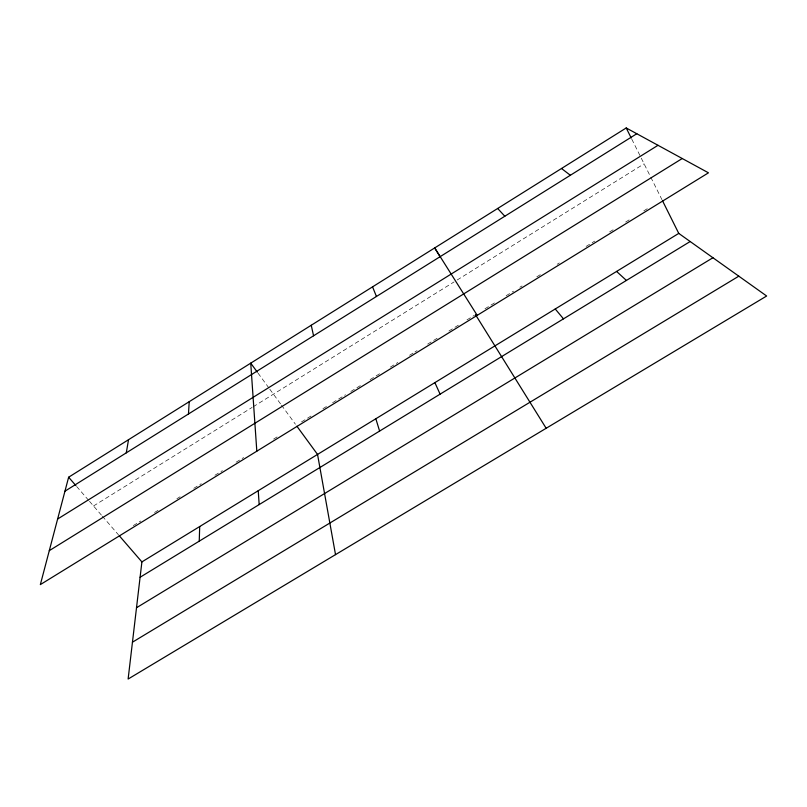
<?xml version="1.0" encoding="UTF-8"?>
<svg xmlns="http://www.w3.org/2000/svg" width="807" height="807" viewBox="0 0 807 807"><rect width="100%" height="100%" fill="white"/><g stroke="black" fill="none" stroke-linecap="round" stroke-linejoin="round"><path stroke-width="0.61" stroke-dasharray="4.04 3.03" d="M93.521 505.979L252.117 407.424M253.176 406.758L454.038 281.946M457.196 279.979L644.097 163.831M133.306 525.589L140.751 520.999M154.571 512.485L158.818 509.863M176.894 498.716L180.062 496.759M193.821 488.285L201.225 483.716M214.975 475.242L222.379 470.673M236.128 462.199L243.633 457.569M273.634 439.069L277.921 436.426M301.505 421.89L312.238 415.272M322.961 408.655L327.259 406.012M332.625 402.703L345.497 394.764M350.863 391.456L361.556 384.868M370.1 379.603L379.704 373.681M390.376 367.094L397.851 362.494M409.593 355.251L413.86 352.619M414.929 351.963L417.048 350.652M427.67 344.105L438.292 337.558M448.924 331.001L458.477 325.11M466.981 319.875L474.415 315.285M484.997 308.758L495.569 302.242M506.15 295.725L513.555 291.156M519.9 287.242L522.018 285.94M536.816 276.811L542.183 273.512M557.183 264.262L559.322 262.941M586.114 246.417L594.688 241.132M609.648 231.912L614.984 228.623M625.657 222.036L629.924 219.403M643.804 210.849L648.071 208.216M76.665 486.5L88.699 500.411M89.506 501.339L101.551 515.269M102.358 516.198L118.417 534.769M258.058 373.157L269.044 388.167M269.77 389.176L280.765 404.186M281.492 405.185L295.412 424.2M631.8 139.167L650.23 176.148M650.795 177.268L661.952 199.662"/><path stroke-width="1.21" d="M199.238 541.154L199.702 526.537M188.475 413.981L189.211 401.684M119.234 535.707L141.901 561.904L128.121 679.04L766.65 296.008L678.758 233.394L662.517 200.792M126.285 452.848L128.525 439.704M68.635 477.219L40.35 584.601L708.465 172.819L626.212 127.96L68.635 477.219L75.858 485.572M64.953 491.191L636.804 133.73M57.62 519.032L658.018 145.3M49.298 550.646L682.248 158.515M141.901 561.904L678.758 233.394M140.095 577.257L690.167 241.525M136.504 607.742L712.934 257.736M132.449 642.201L738.808 276.176M561.511 168.492L570.357 175.27M616.598 271.434L626.403 280.443M497.677 208.478L504.819 216.236M555.246 308.98L563.478 318.846M257.322 372.158L250.735 363.15L256.818 451.184M296.885 426.207L317.544 454.432L335.52 554.631M477.199 315.355L434.691 247.92L440.43 257.302M546.168 428.275L475.474 314.629M626.212 127.96L631.245 138.047M434.882 382.629L440.097 394.149M372.552 286.848L376.435 296.482M375.84 418.762L379.603 431.069M311.24 325.251L313.56 335.793M258.24 490.717L259.168 504.577"/></g></svg>
